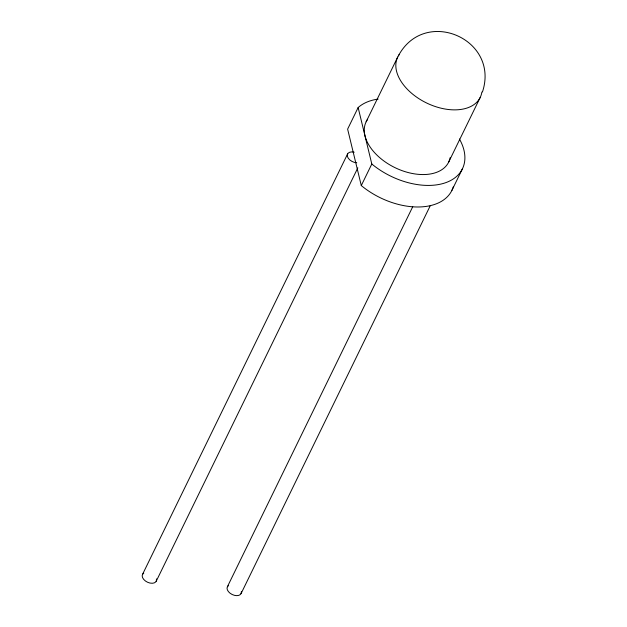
<?xml version="1.0" encoding="UTF-8"?>
<svg xmlns="http://www.w3.org/2000/svg" width="627" height="627" viewBox="0 0 627 627"><rect width="100%" height="100%" fill="white"/><g stroke="black" fill="none" stroke-linecap="round" stroke-linejoin="round"><path stroke-width="0.94" d="M482.453 91.973C500.009 39.039 424.777 6.529 398.396 55.803M378.12 99.074A61.227 38.035 26 0 0 358.142 107.554L347.624 129.115L361.285 185.568A61.227 38.035 26 0 0 453.274 186.901M142.533 574.387L347.624 153.881M366.152 121.771L397.706 57.081M156.186 581.307L357.845 167.84M361.285 185.568L371.803 164L358.142 107.554M227.389 586.754L412.738 206.722M448.642 162.158L480.196 97.467M241.034 593.683L430.255 205.727M451.871 190.451L462.389 168.89M241.356 591.629A7.657 4.757 26 0 1 232.202 594.529A7.657 4.757 26 0 1 228.604 585.516M356.739 162.769A7.657 4.757 26 0 1 347.382 156.311A7.657 4.757 26 0 1 354.184 152.212M156.429 578.878A7.657 4.757 26 0 1 147.596 582.271A7.657 4.757 26 0 1 143.755 573.141M481.865 92.028A45.92 28.521 26 0 1 428.351 103.808A45.92 28.521 26 0 1 399.203 54.58M450.155 157.659A45.92 28.521 26 0 1 396.115 168.185A45.92 28.521 26 0 1 367.649 119.271M459.419 138.982A61.227 38.035 26 0 1 443.179 183.484A61.227 38.035 26 0 1 371.803 164"/></g></svg>
